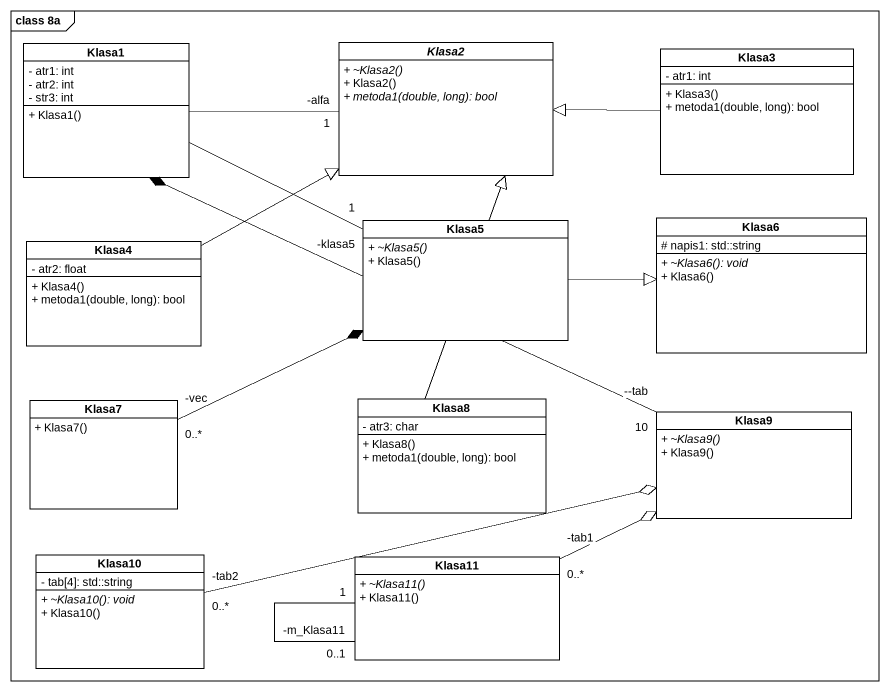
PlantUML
@startuml
mainframe class 8a
hide circle
hide empty members
skinparam classAttributeIconSize 0
class Klasa1 {
  - atr1: int
  - atr2: int
  - str3: int
  + Klasa1()
}
abstract class Klasa2 {
  {abstract} + ~Klasa2()
  + Klasa2()
  {abstract} + metoda1(double, long): bool
}
class Klasa3 {
  - atr1: int
  + Klasa3()
  + metoda1(double, long): bool
}
class Klasa5 {
  {abstract} + ~Klasa5()
  + Klasa5()
}
class Klasa6 {
  # napis1: std::string
  {abstract} + ~Klasa6(): void
  + Klasa6()
}
class Klasa4 {
  - atr2: float
  + Klasa4()
  + metoda1(double, long): bool
}
class Klasa7 {
  + Klasa7()
}
class Klasa8 {
  - atr3: char
  + Klasa8()
  + metoda1(double, long): bool
}
class Klasa9 {
  {abstract} + ~Klasa9()
  + Klasa9()
}
class Klasa10 {
  - tab[4]: std::string
  {abstract} + ~Klasa10(): void
  + Klasa10()
}
class Klasa11 {
  {abstract} + ~Klasa11()
  + Klasa11()
}
Klasa1 -right- "-alfa\n1" Klasa2
Klasa3 -left-|> Klasa2
Klasa5 "-klasa5\n1" -left- Klasa1
Klasa5 -right-|> Klasa6
Klasa4 -right-|> Klasa2
Klasa7 "-vec\n0..*" -right-* Klasa5
Klasa8 -up-|> Klasa2
Klasa9 "--tab\n10" -left-* Klasa1
Klasa10 "-tab2\n0..*" -right-o Klasa9
Klasa11 "-tab1\n0..*" -right-o Klasa9
Klasa11 "1" -- "-m_Klasa11\n0..1" Klasa11
@enduml
